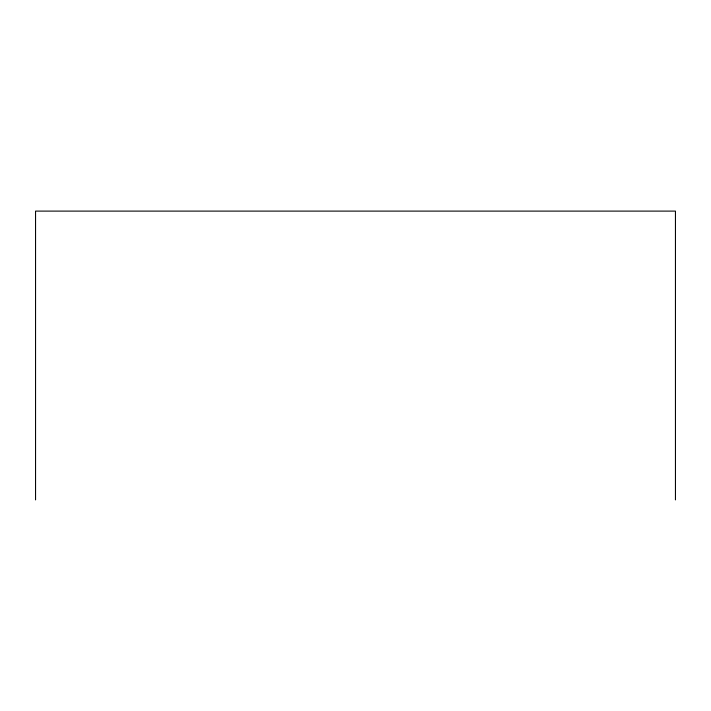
<?xml version="1.0" encoding="UTF-8"?>
<svg xmlns="http://www.w3.org/2000/svg" width="711" height="711" viewBox="0 0 711 711"><rect width="100%" height="100%" fill="white"/><g stroke="black" fill="none" stroke-linecap="round" stroke-linejoin="round"><path stroke-width="1.07" d="M675.45 499.895L675.45 211.105L35.55 211.105L35.55 499.895"/></g></svg>
